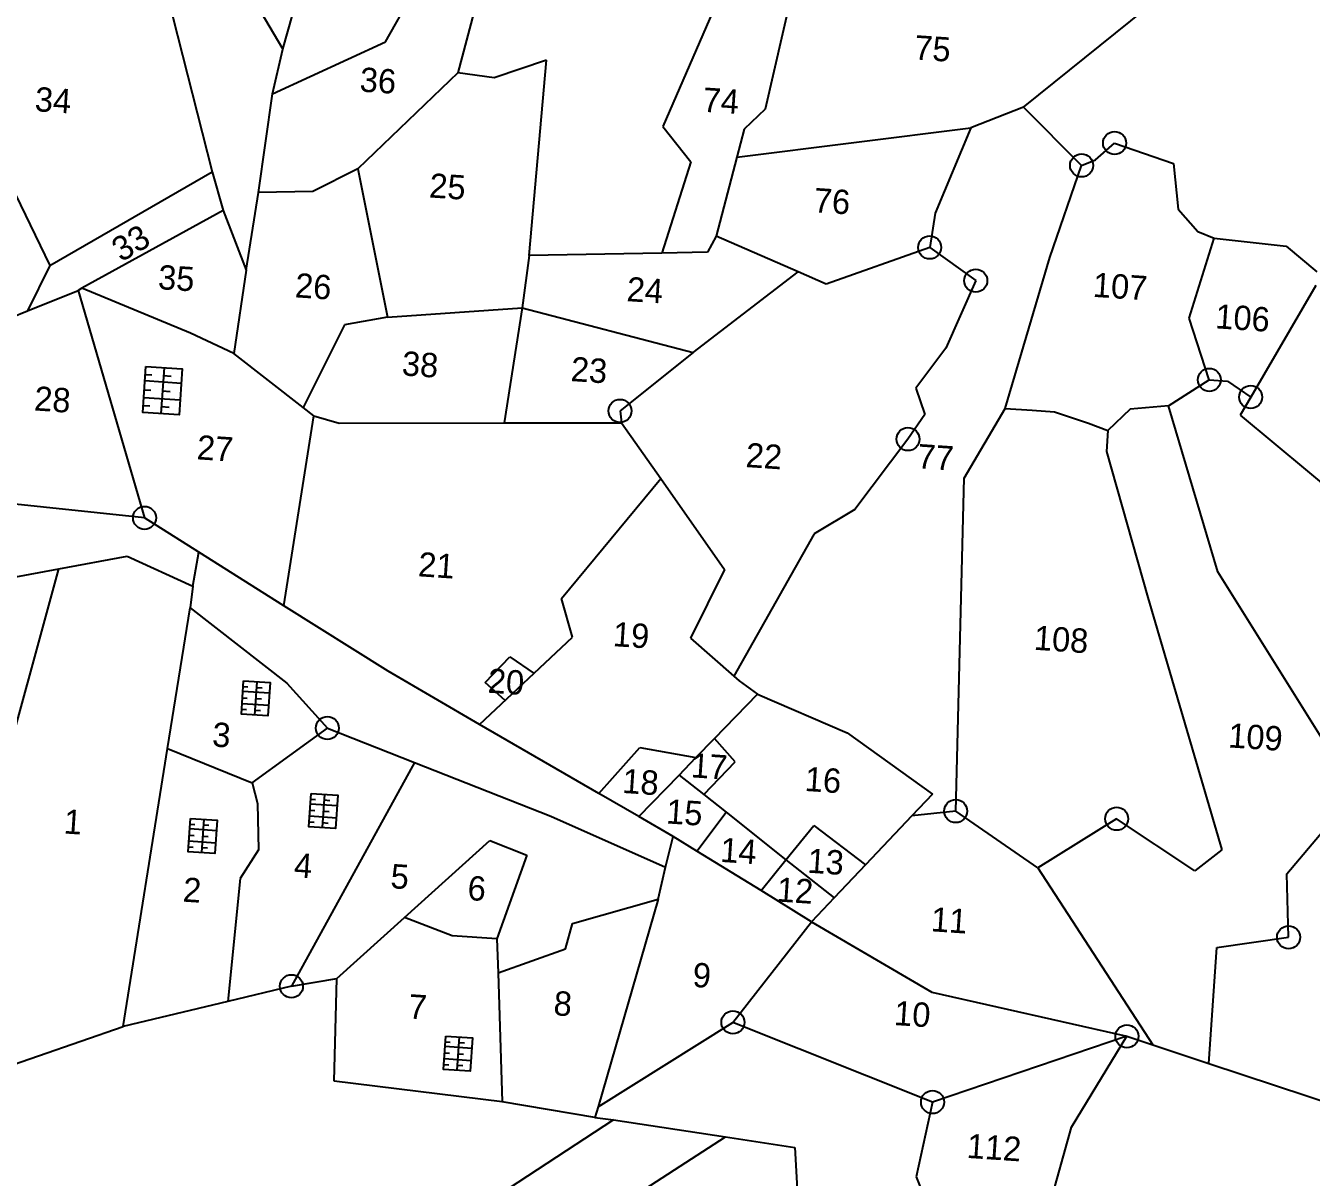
# Model space of a CAD drawing. Header units: metres. Extents: x 286068 to 287358, y 2005630 to 2007098.
# Drawn here: x 286644.2 to 286891.4, y 2006608.8 to 2006830.2 of the extents above; entities that cross this region are included whole.
import ezdxf
from ezdxf.enums import TextEntityAlignment as Align

# ---------------------------------------------------------------- set-up
doc = ezdxf.new("R2010")
doc.units = ezdxf.units.M
for name, color, linetype in [('OTHERS', 1, 'Continuous'), ('POLY_PARCEL', 6, 'Continuous'), ('POLY_ROAD', 30, 'Continuous'), ('TEXT_PARCEL', 7, 'Continuous')]:
    doc.layers.add(name, color=color, linetype=linetype)
doc.styles.add('TEXT_MAP', font='')
doc.styles.get('TEXT_MAP').set_extended_font_data('Kruti Dev 050')

msp = doc.modelspace()

# ---------------------------------------------------------------- linework, layer by layer
for points in [[(286667.25, 2006764.65), (286674.28, 2006764.18), (286673.7, 2006755.38), (286666.66, 2006755.84)], [(286686.05, 2006704.23), (286691.17, 2006703.89), (286690.75, 2006697.47), (286685.63, 2006697.81)], [(286699.07, 2006682.58), (286704.19, 2006682.24), (286703.76, 2006675.83), (286698.64, 2006676.17)], [(286675.84, 2006677.78), (286680.96, 2006677.44), (286680.53, 2006671.03), (286675.41, 2006671.37)], [(286724.95, 2006635.94), (286730.08, 2006635.6), (286729.65, 2006629.19), (286724.53, 2006629.53)]]:
    msp.add_lwpolyline(points, close=True)
for points in [[(286667.15, 2006763.15), (286668.41, 2006763.07)], [(286670.76, 2006764.41), (286670.18, 2006755.61)], [(286670.67, 2006762.92), (286672.15, 2006762.82)], [(286667.07, 2006761.94), (286674.1, 2006761.47)], [(286666.85, 2006758.7), (286673.88, 2006758.23)], [(286666.95, 2006760.19), (286668.21, 2006760.1)], [(286670.47, 2006759.95), (286671.95, 2006759.86)], [(286666.75, 2006757.17), (286668.01, 2006757.09)], [(286670.27, 2006756.94), (286671.75, 2006756.84)], [(286688.61, 2006704.06), (286688.19, 2006697.64)], [(286685.84, 2006700.98), (286686.75, 2006700.92)], [(286685.92, 2006702.26), (286691.04, 2006701.92)], [(286685.98, 2006703.14), (286686.9, 2006703.08)], [(286688.54, 2006702.97), (286689.62, 2006702.9)], [(286685.69, 2006698.78), (286686.61, 2006698.72)], [(286685.76, 2006699.89), (286690.89, 2006699.55)], [(286688.25, 2006698.61), (286689.33, 2006698.54)], [(286688.4, 2006700.81), (286689.48, 2006700.74)], [(286698.99, 2006681.49), (286699.91, 2006681.43)], [(286701.63, 2006682.41), (286701.2, 2006676)], [(286701.55, 2006681.32), (286702.63, 2006681.25)], [(286698.85, 2006679.33), (286699.77, 2006679.27)], [(286698.93, 2006680.61), (286704.06, 2006680.27)], [(286701.41, 2006679.16), (286702.49, 2006679.09)], [(286675.77, 2006676.7), (286676.68, 2006676.63)], [(286678.4, 2006677.61), (286677.97, 2006671.2)], [(286678.33, 2006676.53), (286679.41, 2006676.45)], [(286698.7, 2006677.13), (286699.62, 2006677.07)], [(286698.78, 2006678.25), (286703.9, 2006677.91)], [(286701.27, 2006676.96), (286702.34, 2006676.89)], [(286675.62, 2006674.53), (286676.54, 2006674.47)], [(286675.71, 2006675.81), (286680.83, 2006675.47)], [(286678.18, 2006674.36), (286679.26, 2006674.29)], [(286675.48, 2006672.34), (286676.39, 2006672.27)], [(286675.55, 2006673.45), (286680.67, 2006673.11)], [(286678.04, 2006672.17), (286679.12, 2006672.09)], [(286724.88, 2006634.85), (286725.8, 2006634.79)], [(286727.52, 2006635.77), (286727.09, 2006629.36)], [(286727.44, 2006634.68), (286728.52, 2006634.61)], [(286724.74, 2006632.69), (286725.66, 2006632.63)], [(286724.82, 2006633.97), (286729.95, 2006633.63)], [(286727.3, 2006632.52), (286728.38, 2006632.45)], [(286724.59, 2006630.49), (286725.51, 2006630.43)], [(286724.67, 2006631.6), (286729.79, 2006631.26)], [(286727.15, 2006630.32), (286728.23, 2006630.25)]]:
    msp.add_lwpolyline(points)
for centre in [(286853.56, 2006807.62), (286847.21, 2006803.31), (286818.01, 2006787.55), (286826.87, 2006781.16), (286871.78, 2006762.09), (286879.74, 2006758.78), (286758.46, 2006756.12), (286813.82, 2006750.7), (286667.01, 2006735.56), (286702.18, 2006695.15), (286823.01, 2006679.18), (286853.96, 2006677.71), (286887.02, 2006654.92), (286695.27, 2006645.51), (286780.16, 2006638.57), (286855.93, 2006635.89), (286818.55, 2006623.24)]:
    msp.add_circle(centre, 2.21)
at = {"layer": 'OTHERS'}
msp.add_line((286676.32, 2006722.43), (286677.45, 2006728.98), dxfattribs=at)
at = {"layer": 'POLY_PARCEL'}
for p, q in [((286676.59, 2006854.46), (286693.63, 2006825.67)), ((286693.63, 2006825.67), (286702.02, 2006855.86)), ((286793.31, 2006844.39), (286786.37, 2006814.11)), ((286670.18, 2006840.96), (286680, 2006802.11)), ((286732.32, 2006840.21), (286727.28, 2006821.11)), ((286713.37, 2006827.07), (286719.3, 2006837.7)), ((286836.05, 2006814.49), (286866.38, 2006838.96)), ((286777.67, 2006836.15), (286766.7, 2006810.77)), ((286691.61, 2006817.1), (286713.37, 2006827.07)), ((286691.61, 2006817.1), (286693.63, 2006825.67)), ((286744.33, 2006823.57), (286734.24, 2006820.18)), ((286740.99, 2006785.99), (286744.33, 2006823.57)), ((286727.28, 2006821.11), (286708.06, 2006802.66)), ((286734.24, 2006820.18), (286727.28, 2006821.11)), ((286688.9, 2006798.13), (286691.61, 2006817.1)), ((286786.37, 2006814.11), (286782.34, 2006810.31)), ((286836.05, 2006814.49), (286825.92, 2006810.52)), ((286847.21, 2006803.31), (286836.05, 2006814.49)), ((286766.7, 2006810.77), (286772.06, 2006804.03)), ((286780.93, 2006804.93), (286825.92, 2006810.52)), ((286782.34, 2006810.31), (286780.93, 2006804.93)), ((286825.92, 2006810.52), (286819.03, 2006794.16)), ((286637.54, 2006807.28), (286648.79, 2006784.1)), ((286849.86, 2006804.38), (286853.56, 2006807.62)), ((286853.56, 2006807.62), (286864.91, 2006803.67)), ((286780.93, 2006804.93), (286776.94, 2006789.7)), ((286708.06, 2006802.66), (286699.36, 2006798.31)), ((286708.06, 2006802.66), (286713.72, 2006774.15)), ((286772.06, 2006804.03), (286766.51, 2006786.46)), ((286841.1, 2006785.6), (286847.21, 2006803.31)), ((286847.21, 2006803.31), (286849.86, 2006804.38)), ((286864.91, 2006803.67), (286865.78, 2006794.91)), ((286648.79, 2006784.1), (286680, 2006802.11)), ((286680, 2006802.11), (286682.12, 2006794.67)), ((286686.58, 2006783.15), (286688.9, 2006798.13)), ((286699.36, 2006798.31), (286688.9, 2006798.13)), ((286865.78, 2006794.91), (286869.55, 2006790.6)), ((286682.12, 2006794.67), (286654.98, 2006779.72)), ((286682.12, 2006794.67), (286686.58, 2006783.15)), ((286819.03, 2006794.16), (286818.01, 2006787.55)), ((286869.55, 2006790.6), (286872.72, 2006789.3)), ((286776.94, 2006789.7), (286775.28, 2006786.62)), ((286792.74, 2006782.85), (286776.94, 2006789.7)), ((286818.01, 2006787.55), (286798.09, 2006780.46)), ((286818.01, 2006787.55), (286826.87, 2006781.16)), ((286867.93, 2006773.95), (286872.72, 2006789.3)), ((286872.72, 2006789.3), (286886.55, 2006787.8)), ((286886.55, 2006787.8), (286892.43, 2006782.84)), ((286740.99, 2006785.99), (286739.66, 2006775.91)), ((286766.51, 2006786.46), (286740.99, 2006785.99)), ((286775.28, 2006786.62), (286766.51, 2006786.46)), ((286832.5, 2006756.58), (286841.1, 2006785.6)), ((286648.79, 2006784.1), (286644.5, 2006775.36)), ((286686.58, 2006783.15), (286684.21, 2006767.14)), ((286772.55, 2006767.37), (286792.74, 2006782.85)), ((286798.09, 2006780.46), (286792.74, 2006782.85)), ((286826.87, 2006781.16), (286821.08, 2006768.2)), ((286892.26, 2006780.24), (286879.74, 2006758.78)), ((286644.5, 2006775.36), (286654.22, 2006779.3)), ((286654.98, 2006779.72), (286654.22, 2006779.3)), ((286654.22, 2006779.3), (286667.01, 2006735.56)), ((286675.86, 2006771.08), (286654.98, 2006779.72)), ((286641.37, 2006774.09), (286644.5, 2006775.36)), ((286713.72, 2006774.15), (286739.66, 2006775.91)), ((286739.66, 2006775.91), (286736.18, 2006753.82)), ((286739.66, 2006775.91), (286772.55, 2006767.37)), ((286705.49, 2006772.67), (286697.55, 2006756.75)), ((286713.72, 2006774.15), (286705.49, 2006772.67)), ((286871.78, 2006762.09), (286867.93, 2006773.95)), ((286684.21, 2006767.14), (286675.86, 2006771.08)), ((286821.08, 2006768.2), (286815.34, 2006760.46)), ((286697.55, 2006756.75), (286684.21, 2006767.14)), ((286772.55, 2006767.37), (286758.46, 2006756.12)), ((286815.34, 2006760.46), (286817.04, 2006755.42)), ((286863.91, 2006757.1), (286871.78, 2006762.09)), ((286871.78, 2006762.09), (286875.25, 2006761.86)), ((286875.25, 2006761.86), (286879.74, 2006758.78)), ((286879.74, 2006758.78), (286877.72, 2006755.32)), ((286699.59, 2006755.16), (286697.55, 2006756.75)), ((286758.46, 2006756.12), (286758.75, 2006753.84)), ((286817.04, 2006755.42), (286813.82, 2006750.7)), ((286824.64, 2006743.18), (286832.5, 2006756.58)), ((286832.5, 2006756.58), (286837.7, 2006756.24)), ((286837.7, 2006756.24), (286842.03, 2006755.95)), ((286842.03, 2006755.95), (286848.57, 2006753.77)), ((286856.58, 2006756.43), (286852.25, 2006752.37)), ((286863.91, 2006757.1), (286856.58, 2006756.43)), ((286873.39, 2006725.15), (286863.91, 2006757.1)), ((286877.72, 2006755.32), (286904.12, 2006733.26)), ((286693.82, 2006718.66), (286699.59, 2006755.16)), ((286699.59, 2006755.16), (286704.46, 2006753.79)), ((286704.46, 2006753.79), (286736.18, 2006753.82)), ((286736.18, 2006753.82), (286758.75, 2006753.84)), ((286758.75, 2006753.84), (286766.29, 2006743.11)), ((286848.57, 2006753.77), (286852.25, 2006752.37)), ((286813.82, 2006750.7), (286803.63, 2006737.17)), ((286852.25, 2006752.37), (286851.98, 2006748.33)), ((286851.98, 2006748.33), (286859.98, 2006720.24)), ((286747.2, 2006720.06), (286766.29, 2006743.11)), ((286766.29, 2006743.11), (286778.55, 2006725.66)), ((286823.01, 2006679.18), (286824.64, 2006743.18)), ((286803.63, 2006737.17), (286795.78, 2006732.47)), ((286795.78, 2006732.47), (286780.37, 2006705.11)), ((286629.71, 2006649.7), (286650.53, 2006725.76)), ((286778.55, 2006725.66), (286772.01, 2006712.41)), ((286899.9, 2006682.78), (286873.39, 2006725.15)), ((286671.46, 2006691.2), (286675.78, 2006718.29)), ((286749.32, 2006712.61), (286747.2, 2006720.06)), ((286859.98, 2006720.24), (286874.17, 2006671.73)), ((286731.45, 2006695.81), (286749.32, 2006712.61)), ((286772.01, 2006712.41), (286780.37, 2006705.11)), ((286732.54, 2006703.93), (286737.26, 2006708.81)), ((286737.26, 2006708.81), (286741.92, 2006705.66)), ((286736.36, 2006700.43), (286732.54, 2006703.93)), ((286780.37, 2006705.11), (286781.39, 2006704.22)), ((286781.39, 2006704.22), (286784.87, 2006701.65)), ((286776.63, 2006693.16), (286784.87, 2006701.65)), ((286784.87, 2006701.65), (286802.13, 2006694.24)), ((286687.69, 2006684.62), (286702.18, 2006695.15)), ((286802.13, 2006694.24), (286818.57, 2006682.45)), ((286662.91, 2006637.75), (286671.46, 2006691.2)), ((286671.46, 2006691.2), (286687.69, 2006684.62)), ((286754.38, 2006682.55), (286762.27, 2006691.41)), ((286762.27, 2006691.41), (286773.05, 2006689.47)), ((286773.05, 2006689.47), (286776.63, 2006693.16)), ((286780.61, 2006688.63), (286776.63, 2006693.16)), ((286718.92, 2006688.55), (286695.27, 2006645.51)), ((286769.8, 2006686.12), (286773.05, 2006689.47)), ((286774.54, 2006682.37), (286780.61, 2006688.63)), ((286762.04, 2006678.12), (286769.8, 2006686.12)), ((286769.8, 2006686.12), (286774.54, 2006682.37)), ((286687.69, 2006684.62), (286688.73, 2006680.64)), ((286774.54, 2006682.37), (286778.85, 2006678.95)), ((286818.57, 2006682.45), (286814.58, 2006678.25)), ((286886.67, 2006667.12), (286899.9, 2006682.78)), ((286688.73, 2006680.64), (286688.92, 2006671.76)), ((286773.25, 2006671.47), (286778.85, 2006678.95)), ((286778.85, 2006678.95), (286790.37, 2006669.81)), ((286823.01, 2006679.18), (286814.58, 2006678.25)), ((286838.83, 2006668.27), (286823.01, 2006679.18)), ((286790.37, 2006669.81), (286795.72, 2006676.41)), ((286795.72, 2006676.41), (286805.67, 2006668.87)), ((286814.58, 2006678.25), (286805.67, 2006668.87)), ((286853.96, 2006677.71), (286838.83, 2006668.27)), ((286868.97, 2006667.72), (286853.96, 2006677.71)), ((286773.25, 2006671.47), (286768.65, 2006674.3)), ((286688.92, 2006671.76), (286685.43, 2006666.25)), ((286716.98, 2006658.72), (286733.41, 2006673.5)), ((286733.41, 2006673.5), (286740.53, 2006670.68)), ((286785.57, 2006663.89), (286773.25, 2006671.47)), ((286874.17, 2006671.73), (286868.97, 2006667.72)), ((286740.53, 2006670.68), (286734.77, 2006654.63)), ((286785.57, 2006663.89), (286790.37, 2006669.81)), ((286790.37, 2006669.81), (286799.61, 2006662.48)), ((286805.67, 2006668.87), (286799.61, 2006662.48)), ((286765.81, 2006662.22), (286767.22, 2006668.4)), ((286838.83, 2006668.27), (286860.93, 2006634.24)), ((286887.02, 2006654.92), (286886.67, 2006667.12)), ((286685.43, 2006666.25), (286683.02, 2006642.57)), ((286795.28, 2006657.91), (286785.57, 2006663.89)), ((286749.32, 2006657.57), (286765.81, 2006662.22)), ((286765.81, 2006662.22), (286754.22, 2006622.31)), ((286799.61, 2006662.48), (286795.28, 2006657.91)), ((286703.99, 2006647.02), (286716.98, 2006658.72)), ((286726.19, 2006655.2), (286716.98, 2006658.72)), ((286747.95, 2006652.71), (286749.32, 2006657.57)), ((286780.16, 2006638.57), (286795.28, 2006657.91)), ((286795.28, 2006657.91), (286818.39, 2006644.38)), ((286734.77, 2006654.63), (286726.19, 2006655.2)), ((286734.77, 2006654.63), (286734.99, 2006648.08)), ((286873.24, 2006652.93), (286887.02, 2006654.92)), ((286734.99, 2006648.08), (286747.95, 2006652.71)), ((286871.69, 2006630.68), (286873.24, 2006652.93)), ((286695.27, 2006645.51), (286703.99, 2006647.02)), ((286703.46, 2006627.23), (286703.99, 2006647.02)), ((286734.99, 2006648.08), (286735.82, 2006623.26)), ((286695.27, 2006645.51), (286683.02, 2006642.57)), ((286818.39, 2006644.38), (286855.93, 2006635.89)), ((286683.02, 2006642.57), (286662.91, 2006637.75)), ((286629.46, 2006626.24), (286662.91, 2006637.75)), ((286754.22, 2006622.31), (286780.16, 2006638.57)), ((286818.55, 2006623.24), (286780.16, 2006638.57)), ((286855.93, 2006635.89), (286818.55, 2006623.24)), ((286845.28, 2006618.4), (286855.93, 2006635.89)), ((286855.93, 2006635.89), (286860.93, 2006634.24)), ((286860.93, 2006634.24), (286871.69, 2006630.68)), ((286871.69, 2006630.68), (286918.33, 2006615.27)), ((286735.82, 2006623.26), (286703.46, 2006627.23)), ((286753.63, 2006620.25), (286735.82, 2006623.26)), ((286754.22, 2006622.31), (286753.63, 2006620.25)), ((286818.55, 2006623.24), (286815.42, 2006608.9)), ((286757.19, 2006619.85), (286698.52, 2006581.48)), ((286753.63, 2006620.25), (286757.19, 2006619.85)), ((286757.19, 2006619.85), (286778.71, 2006616.55)), ((286840.16, 2006600.22), (286845.28, 2006618.4)), ((286706.13, 2006569.69), (286778.71, 2006616.55)), ((286778.71, 2006616.55), (286792.09, 2006614.5)), ((286792.09, 2006614.5), (286792.78, 2006601.48)), ((286815.42, 2006608.9), (286816.98, 2006604.88))]:
    msp.add_line(p, q, dxfattribs=at)
at = {"layer": 'POLY_ROAD'}
for p, q in [((286667.01, 2006735.56), (286634.1, 2006739.05)), ((286677.45, 2006728.98), (286667.01, 2006735.56)), ((286650.53, 2006725.76), (286663.65, 2006728.22)), ((286663.65, 2006728.22), (286676.32, 2006722.43)), ((286693.82, 2006718.66), (286677.45, 2006728.98)), ((286610.27, 2006718.2), (286650.53, 2006725.76)), ((286676.32, 2006722.43), (286675.78, 2006718.29)), ((286675.78, 2006718.29), (286694.39, 2006703.75)), ((286713.86, 2006706.11), (286693.82, 2006718.66)), ((286731.45, 2006695.81), (286713.86, 2006706.11)), ((286694.39, 2006703.75), (286702.18, 2006695.15)), ((286702.18, 2006695.15), (286718.92, 2006688.55)), ((286754.38, 2006682.55), (286731.45, 2006695.81)), ((286718.92, 2006688.55), (286745.16, 2006678.21)), ((286762.04, 2006678.12), (286754.38, 2006682.55)), ((286745.16, 2006678.21), (286767.22, 2006668.4)), ((286768.65, 2006674.3), (286762.04, 2006678.12)), ((286767.22, 2006668.4), (286768.65, 2006674.3))]:
    msp.add_line(p, q, dxfattribs=at)

# ---------------------------------------------------------------- texts
at = {"layer": 'TEXT_PARCEL', "style": 'TEXT_MAP'}
for s, height, rotation, p in [('75', 4.679, 356.2021, (286818.56, 2006825.77)), ('36', 4.679, 356.2021, (286711.92, 2006819.63)), ('34', 4.679, 356.2021, (286649.44, 2006815.86)), ('74', 4.679, 356.2021, (286777.86, 2006815.75)), ('25', 4.679, 356.2021, (286725.29, 2006799.27)), ('76', 4.679, 356.2021, (286799.24, 2006796.44)), ('33', 4.679, 30.183, (286664.34, 2006788.42)), ('35', 4.679, 356.2021, (286673.14, 2006781.65)), ('26', 4.679, 356.2021, (286699.48, 2006780.07)), ('107', 4.679, 356.2021, (286854.64, 2006780.05)), ('24', 4.679, 356.2021, (286763.26, 2006779.37)), ('106', 4.679, 356.2021, (286878.19, 2006774)), ('38', 4.679, 356.2021, (286720.03, 2006765.06)), ('23', 4.679, 356.2021, (286752.51, 2006763.97)), ('28', 4.679, 356.2021, (286649.32, 2006758.32)), ('27', 4.679, 356.2021, (286680.59, 2006748.96)), ('22', 4.679, 356.2021, (286786.15, 2006747.47)), ('77', 4.679, 356.2021, (286819.14, 2006747.21)), ('21', 4.679, 356.2021, (286723.16, 2006726.47)), ('19', 4.679, 356.2021, (286760.6, 2006713.01)), ('108', 4.679, 356.2021, (286843.3, 2006712.2)), ('20', 4.679, 356.2021, (286736.54, 2006704.06)), ('3', 4.68, 356.2021, (286681.82, 2006693.84)), ('109', 4.679, 356.2021, (286880.67, 2006693.43)), ('17', 4.679, 356.2021, (286775.62, 2006687.79)), ('18', 4.679, 356.2021, (286762.42, 2006684.79)), ('16', 4.679, 356.2021, (286797.51, 2006685.17)), ('15', 4.679, 356.2021, (286770.85, 2006678.89)), ('1', 4.68, 356.2021, (286653.27, 2006677.11)), ('14', 4.679, 356.2021, (286781.25, 2006671.53)), ('13', 4.679, 356.2021, (286798.02, 2006669.46)), ('4', 4.68, 356.2021, (286697.53, 2006668.7)), ('5', 4.68, 356.2021, (286716.11, 2006666.57)), ('2', 4.68, 356.2021, (286676.18, 2006664.04)), ('6', 4.68, 356.2021, (286730.92, 2006664.33)), ('12', 4.679, 356.2021, (286792.12, 2006663.95)), ('11', 4.679, 356.2021, (286821.76, 2006658.19)), ('9', 4.68, 356.2021, (286774.2, 2006647.62)), ('8', 4.68, 356.2021, (286747.46, 2006642.18)), ('7', 4.68, 356.2021, (286719.55, 2006641.55)), ('10', 4.679, 356.2021, (286814.68, 2006640.17)), ('112', 4.679, 356.2021, (286830.4, 2006614.54))]:
    msp.add_text(s, height=height, rotation=rotation, dxfattribs=at).set_placement(p, align=Align.MIDDLE)

doc.saveas('drawing.dxf')
